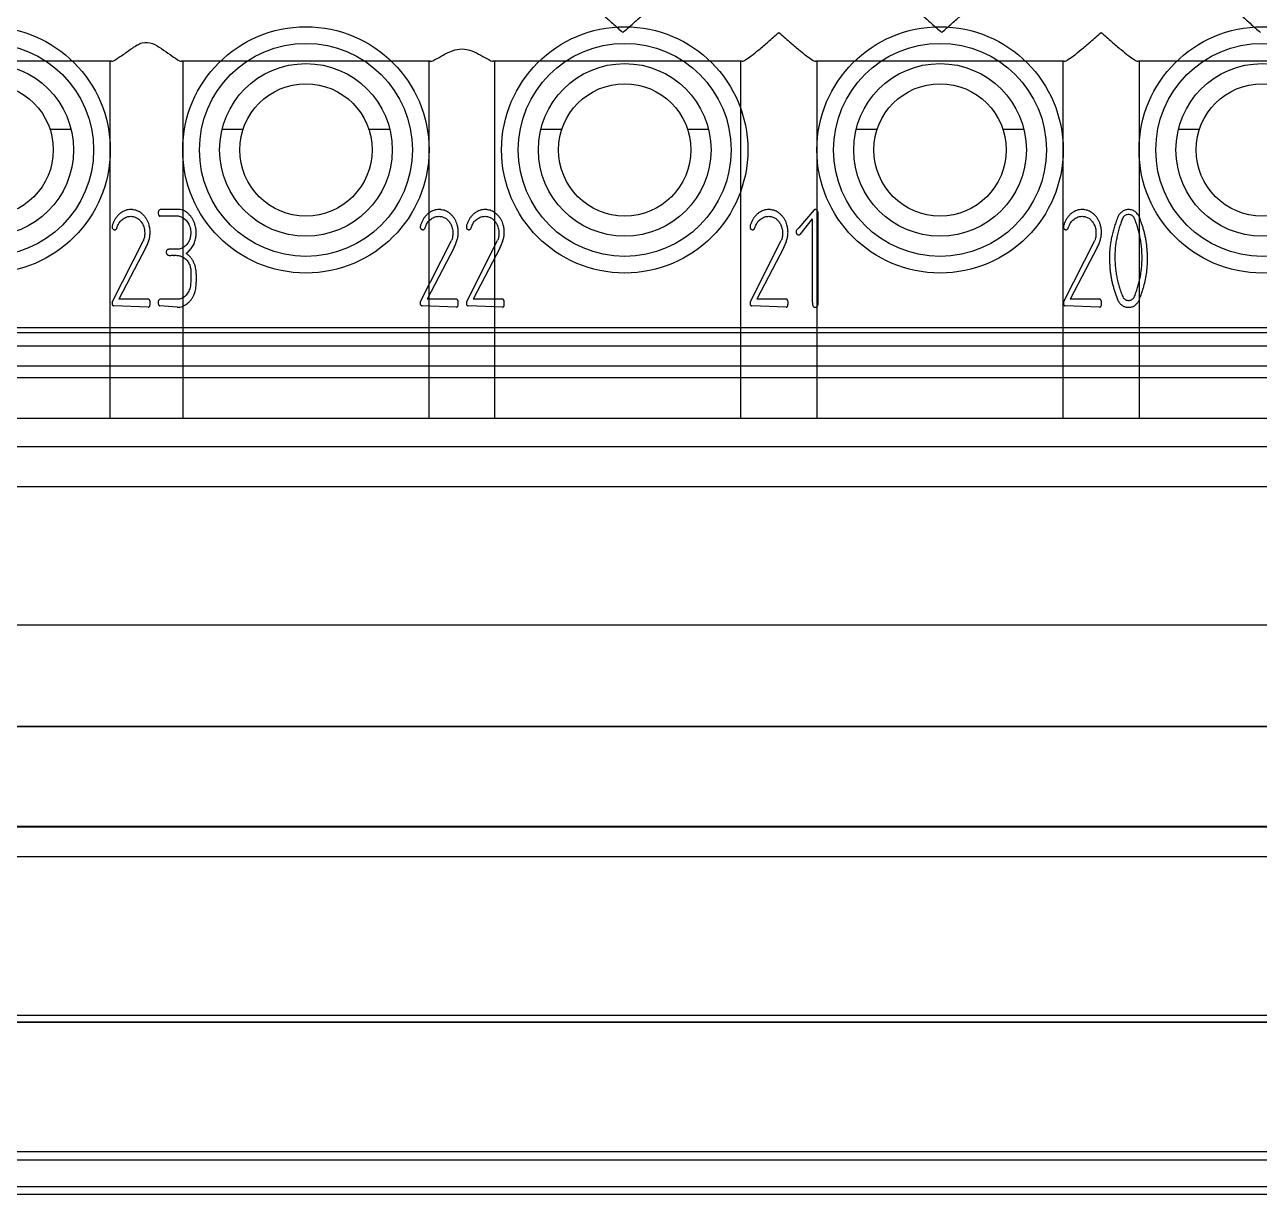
# Model space of a CAD drawing. Header units: millimetres. Extents: x 2423 to 7028, y 909 to 2460.
# Drawn here: x 5339.54 to 5350.27, y 2045.59 to 2055.75 of the extents above; entities that cross this region are included whole.
import ezdxf

# ---------------------------------------------------------------- set-up
doc = ezdxf.new("R2010")
doc.units = ezdxf.units.MM

msp = doc.modelspace()

# ---------------------------------------------------------------- linework, layer by layer
for p, q in [((5340.293, 2055.437), (5338.132, 2055.437)), ((5340.283, 2052.337), (5340.283, 2055.437)), ((5343.064, 2055.437), (5340.902, 2055.437)), ((5340.913, 2055.437), (5340.913, 2052.337)), ((5343.053, 2052.337), (5343.053, 2055.437)), ((5345.773, 2055.437), (5343.611, 2055.437)), ((5343.623, 2055.437), (5343.623, 2052.337)), ((5345.763, 2052.337), (5345.763, 2055.437)), ((5348.573, 2055.437), (5346.413, 2055.437)), ((5346.423, 2055.437), (5346.423, 2052.337)), ((5348.563, 2052.337), (5348.563, 2055.437)), ((5351.373, 2055.437), (5349.213, 2055.437)), ((5349.223, 2055.437), (5349.223, 2052.337)), ((5339.759, 2054.847), (5339.941, 2054.847)), ((5341.255, 2054.847), (5341.437, 2054.847)), ((5342.529, 2054.847), (5342.711, 2054.847)), ((5344.025, 2054.847), (5344.207, 2054.847)), ((5345.299, 2054.847), (5345.481, 2054.847)), ((5346.765, 2054.847), (5346.947, 2054.847)), ((5348.039, 2054.847), (5348.221, 2054.847)), ((5349.565, 2054.847), (5349.747, 2054.847)), ((5340.879, 2054.149), (5340.717, 2054.149)), ((5346.398, 2054.145), (5346.265, 2053.991)), ((5346.428, 2054.134), (5346.431, 2054.122)), ((5346.431, 2054.122), (5346.431, 2053.318)), ((5340.341, 2053.989), (5340.35, 2054.014)), ((5340.877, 2054.09), (5340.715, 2054.09)), ((5340.902, 2054.083), (5340.877, 2054.09)), ((5343.018, 2053.989), (5343.028, 2054.014)), ((5343.418, 2053.989), (5343.428, 2054.014)), ((5345.883, 2053.989), (5345.893, 2054.014)), ((5346.265, 2053.991), (5346.251, 2053.974)), ((5346.383, 2054.067), (5346.276, 2053.931)), ((5346.383, 2054.067), (5346.383, 2053.348)), ((5348.607, 2053.989), (5348.617, 2054.014)), ((5340.299, 2053.343), (5340.571, 2053.879)), ((5340.593, 2053.82), (5340.358, 2053.37)), ((5340.849, 2053.803), (5340.833, 2053.803)), ((5342.977, 2053.343), (5343.248, 2053.879)), ((5343.27, 2053.82), (5343.036, 2053.37)), ((5343.377, 2053.343), (5343.648, 2053.879)), ((5343.671, 2053.82), (5343.436, 2053.37)), ((5345.842, 2053.343), (5346.113, 2053.879)), ((5346.136, 2053.82), (5345.901, 2053.37)), ((5348.566, 2053.343), (5348.837, 2053.879)), ((5348.859, 2053.82), (5348.625, 2053.37)), ((5340.831, 2053.75), (5340.809, 2053.75)), ((5340.982, 2053.62), (5340.982, 2053.601)), ((5340.982, 2053.567), (5340.982, 2053.532)), ((5341.03, 2053.586), (5341.03, 2053.518)), ((5340.617, 2053.37), (5340.358, 2053.37)), ((5340.715, 2053.37), (5340.71, 2053.366)), ((5340.877, 2053.37), (5340.715, 2053.37)), ((5343.294, 2053.37), (5343.036, 2053.37)), ((5343.694, 2053.37), (5343.436, 2053.37)), ((5346.159, 2053.37), (5345.901, 2053.37)), ((5348.883, 2053.37), (5348.625, 2053.37)), ((5349.01, 2053.442), (5349.039, 2053.359)), ((5340.3, 2053.344), (5340.299, 2053.331)), ((5340.613, 2053.299), (5340.315, 2053.311)), ((5340.864, 2053.299), (5340.715, 2053.311)), ((5342.977, 2053.344), (5342.976, 2053.331)), ((5343.29, 2053.299), (5342.992, 2053.311)), ((5343.377, 2053.344), (5343.377, 2053.331)), ((5343.69, 2053.299), (5343.392, 2053.311)), ((5345.842, 2053.344), (5345.842, 2053.331)), ((5346.155, 2053.299), (5345.857, 2053.311)), ((5348.566, 2053.344), (5348.565, 2053.331)), ((5348.879, 2053.299), (5348.581, 2053.311)), ((5365.033, 2053.12), (5332.752, 2053.12)), ((5332.752, 2053.079), (5365.033, 2053.079)), ((5364.961, 2052.962), (5332.825, 2052.962)), ((5365.377, 2052.787), (5332.408, 2052.787)), ((5332.736, 2052.689), (5365.049, 2052.689)), ((5331.787, 2052.337), (5365.998, 2052.337)), ((5365.049, 2052.087), (5332.736, 2052.087)), ((5332.736, 2051.743), (5365.049, 2051.743)), ((5364.942, 2050.537), (5332.843, 2050.537)), ((5374.318, 2049.658), (5323.468, 2049.658)), ((5323.468, 2049.658), (5374.318, 2049.658)), ((5374.743, 2048.787), (5323.043, 2048.787)), ((5323.043, 2048.786), (5374.743, 2048.786)), ((5374.893, 2048.524), (5322.893, 2048.524)), ((5322.893, 2047.15), (5374.893, 2047.15)), ((5322.843, 2047.088), (5374.943, 2047.088)), ((5374.943, 2047.087), (5322.843, 2047.087)), ((5377.893, 2045.96), (5319.893, 2045.96)), ((5319.893, 2045.892), (5377.893, 2045.892)), ((5319.893, 2045.661), (5377.893, 2045.661)), ((5377.893, 2045.592), (5319.893, 2045.592))]:
    msp.add_line(p, q)
for centre, radius in [((5339.213, 2054.667), 1.07), ((5341.983, 2054.667), 1.07), ((5344.753, 2054.667), 1.07), ((5347.493, 2054.667), 1.07), ((5350.293, 2054.667), 1.07), ((5339.213, 2054.667), 0.925), ((5341.983, 2054.667), 0.925), ((5344.753, 2054.667), 0.925), ((5347.493, 2054.667), 0.925), ((5350.293, 2054.667), 0.925), ((5339.213, 2054.667), 0.75), ((5341.983, 2054.667), 0.75), ((5344.753, 2054.667), 0.75), ((5347.493, 2054.667), 0.75), ((5350.293, 2054.667), 0.75), ((5339.213, 2054.667), 0.575), ((5341.983, 2054.667), 0.575), ((5344.753, 2054.667), 0.575), ((5347.493, 2054.667), 0.575), ((5350.293, 2054.667), 0.575)]:
    msp.add_circle(centre, radius)
for points, knots in [([(5344.429, 2055.937), (5344.439, 2055.937), (5344.465, 2055.919), (5344.51, 2055.886), (5344.573, 2055.832), (5344.651, 2055.764), (5344.707, 2055.714), (5344.738, 2055.687)], [0, 0, 0, 0, 0.073316, 0.220615, 0.430985, 0.693963, 1, 1, 1, 1]), ([(5344.738, 2055.687), (5344.768, 2055.714), (5344.824, 2055.764), (5344.902, 2055.832), (5344.965, 2055.886), (5345.01, 2055.919), (5345.036, 2055.937), (5345.046, 2055.937)], [0, 0, 0, 0, 0.305988, 0.568991, 0.779342, 0.926588, 1, 1, 1, 1]), ([(5347.199, 2055.937), (5347.209, 2055.937), (5347.235, 2055.919), (5347.28, 2055.886), (5347.343, 2055.832), (5347.421, 2055.764), (5347.477, 2055.714), (5347.508, 2055.687)], [0, 0, 0, 0, 0.073316, 0.220615, 0.430985, 0.693963, 1, 1, 1, 1]), ([(5347.508, 2055.687), (5347.538, 2055.714), (5347.594, 2055.764), (5347.672, 2055.832), (5347.735, 2055.886), (5347.78, 2055.919), (5347.806, 2055.937), (5347.816, 2055.937)], [0, 0, 0, 0, 0.305988, 0.568991, 0.779342, 0.926588, 1, 1, 1, 1]), ([(5349.969, 2055.937), (5349.979, 2055.937), (5350.005, 2055.919), (5350.05, 2055.886), (5350.113, 2055.832), (5350.191, 2055.764), (5350.247, 2055.714), (5350.278, 2055.687)], [0, 0, 0, 0, 0.073316, 0.220615, 0.430985, 0.693963, 1, 1, 1, 1]), ([(5340.293, 2055.437), (5340.306, 2055.437), (5340.342, 2055.46), (5340.401, 2055.499), (5340.474, 2055.552), (5340.555, 2055.606), (5340.653, 2055.598), (5340.728, 2055.547), (5340.798, 2055.497), (5340.854, 2055.46), (5340.889, 2055.437), (5340.902, 2055.437)], [0, 0, 0, 0, 0.0579, 0.170332, 0.31023, 0.447388, 0.575258, 0.702571, 0.833587, 0.942514, 1, 1, 1, 1]), ([(5345.773, 2055.437), (5345.783, 2055.437), (5345.811, 2055.455), (5345.859, 2055.488), (5345.924, 2055.542), (5346.004, 2055.61), (5346.062, 2055.66), (5346.093, 2055.687)], [0, 0, 0, 0, 0.078486, 0.227894, 0.437701, 0.698117, 1, 1, 1, 1]), ([(5346.093, 2055.687), (5346.124, 2055.66), (5346.181, 2055.61), (5346.261, 2055.542), (5346.326, 2055.488), (5346.374, 2055.455), (5346.402, 2055.437), (5346.413, 2055.437)], [0, 0, 0, 0, 0.301654, 0.562482, 0.772077, 0.921467, 1, 1, 1, 1]), ([(5348.573, 2055.437), (5348.583, 2055.437), (5348.611, 2055.454), (5348.659, 2055.488), (5348.724, 2055.542), (5348.804, 2055.61), (5348.862, 2055.66), (5348.893, 2055.687)], [0, 0, 0, 0, 0.078153, 0.228056, 0.438823, 0.697659, 1, 1, 1, 1]), ([(5348.893, 2055.687), (5348.924, 2055.66), (5348.981, 2055.61), (5349.061, 2055.542), (5349.127, 2055.488), (5349.174, 2055.454), (5349.202, 2055.437), (5349.213, 2055.437)], [0, 0, 0, 0, 0.301962, 0.561222, 0.771836, 0.921759, 1, 1, 1, 1]), ([(5343.064, 2055.437), (5343.078, 2055.437), (5343.116, 2055.458), (5343.177, 2055.491), (5343.253, 2055.532), (5343.34, 2055.55), (5343.426, 2055.53), (5343.5, 2055.49), (5343.56, 2055.458), (5343.597, 2055.437), (5343.611, 2055.437)], [0, 0, 0, 0, 0.072088, 0.206635, 0.358224, 0.504139, 0.648342, 0.79655, 0.928454, 1, 1, 1, 1]), ([(5340.463, 2054.149), (5340.455, 2054.149), (5340.439, 2054.148), (5340.416, 2054.142), (5340.394, 2054.132), (5340.373, 2054.12), (5340.354, 2054.103), (5340.337, 2054.084), (5340.323, 2054.062), (5340.315, 2054.046), (5340.312, 2054.038)], [0, 0, 0, 0, 0.120579, 0.239462, 0.358345, 0.481274, 0.60656, 0.733056, 0.863098, 1, 1, 1, 1]), ([(5340.485, 2054.147), (5340.482, 2054.147), (5340.477, 2054.148), (5340.471, 2054.148), (5340.467, 2054.149), (5340.464, 2054.149), (5340.463, 2054.149)], [0, 0, 0, 0, 0.368674, 0.659377, 0.872344, 1, 1, 1, 1]), ([(5340.617, 2054.027), (5340.614, 2054.035), (5340.608, 2054.05), (5340.596, 2054.071), (5340.581, 2054.09), (5340.564, 2054.108), (5340.546, 2054.123), (5340.526, 2054.134), (5340.506, 2054.143), (5340.492, 2054.145), (5340.485, 2054.147)], [0, 0, 0, 0, 0.131927, 0.260928, 0.389797, 0.520976, 0.649498, 0.769818, 0.885803, 1, 1, 1, 1]), ([(5340.717, 2054.149), (5340.714, 2054.148), (5340.708, 2054.145), (5340.703, 2054.137), (5340.7, 2054.129), (5340.699, 2054.123), (5340.699, 2054.12)], [0, 0, 0, 0, 0.246303, 0.507617, 0.766489, 1, 1, 1, 1]), ([(5340.699, 2054.12), (5340.699, 2054.118), (5340.7, 2054.113), (5340.702, 2054.106), (5340.704, 2054.1), (5340.707, 2054.095), (5340.711, 2054.092), (5340.714, 2054.09), (5340.715, 2054.09)], [0, 0, 0, 0, 0.144199, 0.425787, 0.589596, 0.73308, 0.866155, 1, 1, 1, 1]), ([(5341.019, 2054.018), (5341.016, 2054.027), (5341.01, 2054.044), (5340.998, 2054.069), (5340.982, 2054.091), (5340.964, 2054.111), (5340.944, 2054.128), (5340.923, 2054.14), (5340.902, 2054.147), (5340.887, 2054.148), (5340.879, 2054.149)], [0, 0, 0, 0, 0.136578, 0.270576, 0.403169, 0.536459, 0.664992, 0.78176, 0.892539, 1, 1, 1, 1]), ([(5343.141, 2054.149), (5343.133, 2054.149), (5343.117, 2054.148), (5343.093, 2054.142), (5343.071, 2054.132), (5343.051, 2054.12), (5343.032, 2054.103), (5343.015, 2054.084), (5343, 2054.062), (5342.993, 2054.046), (5342.989, 2054.038)], [0, 0, 0, 0, 0.120579, 0.239462, 0.358345, 0.481274, 0.60656, 0.733056, 0.863098, 1, 1, 1, 1]), ([(5343.162, 2054.147), (5343.16, 2054.147), (5343.155, 2054.148), (5343.149, 2054.148), (5343.144, 2054.149), (5343.142, 2054.149), (5343.141, 2054.149)], [0, 0, 0, 0, 0.368674, 0.659377, 0.872344, 1, 1, 1, 1]), ([(5343.294, 2054.027), (5343.291, 2054.035), (5343.286, 2054.05), (5343.274, 2054.071), (5343.259, 2054.09), (5343.242, 2054.108), (5343.223, 2054.123), (5343.204, 2054.134), (5343.183, 2054.143), (5343.169, 2054.145), (5343.162, 2054.147)], [0, 0, 0, 0, 0.131927, 0.260928, 0.389797, 0.520976, 0.649498, 0.769818, 0.885803, 1, 1, 1, 1]), ([(5343.541, 2054.149), (5343.533, 2054.149), (5343.517, 2054.148), (5343.494, 2054.142), (5343.472, 2054.132), (5343.451, 2054.12), (5343.432, 2054.103), (5343.415, 2054.084), (5343.4, 2054.062), (5343.393, 2054.046), (5343.389, 2054.038)], [0, 0, 0, 0, 0.120579, 0.239462, 0.358345, 0.481274, 0.60656, 0.733056, 0.863098, 1, 1, 1, 1]), ([(5343.563, 2054.147), (5343.56, 2054.147), (5343.555, 2054.148), (5343.549, 2054.148), (5343.544, 2054.149), (5343.542, 2054.149), (5343.541, 2054.149)], [0, 0, 0, 0, 0.368674, 0.659377, 0.872344, 1, 1, 1, 1]), ([(5343.694, 2054.027), (5343.692, 2054.035), (5343.686, 2054.05), (5343.674, 2054.071), (5343.659, 2054.09), (5343.642, 2054.108), (5343.624, 2054.123), (5343.604, 2054.134), (5343.584, 2054.143), (5343.57, 2054.145), (5343.563, 2054.147)], [0, 0, 0, 0, 0.131927, 0.260928, 0.389797, 0.520976, 0.649498, 0.769818, 0.885803, 1, 1, 1, 1]), ([(5346.006, 2054.149), (5345.998, 2054.149), (5345.982, 2054.148), (5345.959, 2054.142), (5345.937, 2054.132), (5345.916, 2054.12), (5345.897, 2054.103), (5345.88, 2054.084), (5345.865, 2054.062), (5345.858, 2054.046), (5345.854, 2054.038)], [0, 0, 0, 0, 0.120579, 0.239462, 0.358345, 0.481274, 0.60656, 0.733056, 0.863098, 1, 1, 1, 1]), ([(5346.028, 2054.147), (5346.025, 2054.147), (5346.02, 2054.148), (5346.014, 2054.148), (5346.009, 2054.149), (5346.007, 2054.149), (5346.006, 2054.149)], [0, 0, 0, 0, 0.368674, 0.659377, 0.872344, 1, 1, 1, 1]), ([(5346.159, 2054.027), (5346.157, 2054.035), (5346.151, 2054.05), (5346.139, 2054.071), (5346.124, 2054.09), (5346.107, 2054.108), (5346.089, 2054.123), (5346.069, 2054.134), (5346.049, 2054.143), (5346.035, 2054.145), (5346.028, 2054.147)], [0, 0, 0, 0, 0.131927, 0.260928, 0.389797, 0.520976, 0.649498, 0.769818, 0.885803, 1, 1, 1, 1]), ([(5346.409, 2054.149), (5346.407, 2054.149), (5346.403, 2054.149), (5346.4, 2054.146), (5346.398, 2054.145)], [0, 0, 0, 0, 0.545324, 1, 1, 1, 1]), ([(5346.428, 2054.134), (5346.427, 2054.137), (5346.425, 2054.141), (5346.421, 2054.145), (5346.415, 2054.148), (5346.411, 2054.149), (5346.409, 2054.149)], [0, 0, 0, 0, 0.27916, 0.520292, 0.750713, 1, 1, 1, 1]), ([(5348.729, 2054.149), (5348.721, 2054.149), (5348.706, 2054.148), (5348.682, 2054.142), (5348.66, 2054.132), (5348.639, 2054.12), (5348.62, 2054.103), (5348.604, 2054.084), (5348.589, 2054.062), (5348.582, 2054.046), (5348.578, 2054.038)], [0, 0, 0, 0, 0.120579, 0.239462, 0.358345, 0.481274, 0.60656, 0.733056, 0.863098, 1, 1, 1, 1]), ([(5348.751, 2054.147), (5348.748, 2054.147), (5348.744, 2054.148), (5348.737, 2054.148), (5348.733, 2054.149), (5348.73, 2054.149), (5348.729, 2054.149)], [0, 0, 0, 0, 0.368674, 0.659377, 0.872344, 1, 1, 1, 1]), ([(5348.883, 2054.027), (5348.88, 2054.035), (5348.874, 2054.05), (5348.862, 2054.071), (5348.848, 2054.09), (5348.831, 2054.108), (5348.812, 2054.123), (5348.792, 2054.134), (5348.772, 2054.143), (5348.758, 2054.145), (5348.751, 2054.147)], [0, 0, 0, 0, 0.131927, 0.260928, 0.389797, 0.520976, 0.649498, 0.769818, 0.885803, 1, 1, 1, 1]), ([(5349.072, 2054.127), (5349.067, 2054.123), (5349.059, 2054.116), (5349.048, 2054.104), (5349.041, 2054.092), (5349.038, 2054.085), (5349.037, 2054.081)], [0, 0, 0, 0, 0.310612, 0.577119, 0.804091, 1, 1, 1, 1]), ([(5349.131, 2054.149), (5349.125, 2054.149), (5349.114, 2054.148), (5349.099, 2054.144), (5349.084, 2054.137), (5349.076, 2054.131), (5349.072, 2054.127)], [0, 0, 0, 0, 0.253437, 0.497176, 0.745023, 1, 1, 1, 1]), ([(5349.13, 2054.106), (5349.126, 2054.105), (5349.117, 2054.105), (5349.104, 2054.1), (5349.093, 2054.092), (5349.087, 2054.085), (5349.084, 2054.081)], [0, 0, 0, 0, 0.248238, 0.486877, 0.733072, 1, 1, 1, 1]), ([(5349.178, 2054.081), (5349.175, 2054.085), (5349.169, 2054.092), (5349.157, 2054.1), (5349.144, 2054.105), (5349.135, 2054.105), (5349.13, 2054.106)], [0, 0, 0, 0, 0.264553, 0.510568, 0.75036, 1, 1, 1, 1]), ([(5349.195, 2054.125), (5349.19, 2054.129), (5349.181, 2054.136), (5349.165, 2054.143), (5349.148, 2054.148), (5349.137, 2054.149), (5349.131, 2054.149)], [0, 0, 0, 0, 0.254312, 0.500724, 0.744861, 1, 1, 1, 1]), ([(5349.223, 2054.089), (5349.219, 2054.096), (5349.211, 2054.109), (5349.2, 2054.12), (5349.195, 2054.125)], [0, 0, 0, 0, 0.495887, 1, 1, 1, 1]), ([(5340.312, 2054.038), (5340.31, 2054.033), (5340.306, 2054.025), (5340.302, 2054.013), (5340.3, 2054.005), (5340.299, 2054), (5340.299, 2053.998)], [0, 0, 0, 0, 0.357566, 0.645467, 0.858871, 1, 1, 1, 1]), ([(5340.299, 2053.998), (5340.299, 2053.996), (5340.299, 2053.991), (5340.301, 2053.987), (5340.302, 2053.985)], [0, 0, 0, 0, 0.500808, 1, 1, 1, 1]), ([(5340.35, 2054.014), (5340.353, 2054.02), (5340.358, 2054.03), (5340.368, 2054.045), (5340.381, 2054.058), (5340.396, 2054.069), (5340.412, 2054.078), (5340.428, 2054.085), (5340.445, 2054.089), (5340.456, 2054.09), (5340.462, 2054.09)], [0, 0, 0, 0, 0.124644, 0.247311, 0.373823, 0.505272, 0.637123, 0.761579, 0.881684, 1, 1, 1, 1]), ([(5340.462, 2054.09), (5340.467, 2054.09), (5340.477, 2054.089), (5340.491, 2054.086), (5340.505, 2054.081), (5340.518, 2054.074), (5340.53, 2054.065), (5340.542, 2054.054), (5340.552, 2054.041), (5340.559, 2054.031), (5340.562, 2054.026)], [0, 0, 0, 0, 0.121565, 0.239695, 0.356257, 0.474118, 0.59457, 0.721216, 0.855947, 1, 1, 1, 1]), ([(5340.562, 2054.026), (5340.565, 2054.02), (5340.571, 2054.008), (5340.578, 2053.988), (5340.581, 2053.966), (5340.582, 2053.951), (5340.582, 2053.943)], [0, 0, 0, 0, 0.2329, 0.475204, 0.728536, 1, 1, 1, 1]), ([(5340.629, 2053.952), (5340.629, 2053.958), (5340.629, 2053.971), (5340.627, 2053.989), (5340.622, 2054.008), (5340.619, 2054.02), (5340.617, 2054.027)], [0, 0, 0, 0, 0.242582, 0.489414, 0.739966, 1, 1, 1, 1]), ([(5340.902, 2054.083), (5340.908, 2054.08), (5340.919, 2054.075), (5340.935, 2054.063), (5340.949, 2054.048), (5340.961, 2054.031), (5340.97, 2054.012), (5340.977, 2053.991), (5340.981, 2053.97), (5340.982, 2053.955), (5340.982, 2053.948)], [0, 0, 0, 0, 0.114797, 0.230312, 0.350078, 0.477438, 0.607575, 0.737386, 0.866933, 1, 1, 1, 1]), ([(5341.03, 2053.946), (5341.029, 2053.952), (5341.029, 2053.964), (5341.027, 2053.981), (5341.024, 2054), (5341.021, 2054.012), (5341.019, 2054.018)], [0, 0, 0, 0, 0.236572, 0.48187, 0.735568, 1, 1, 1, 1]), ([(5342.989, 2054.038), (5342.987, 2054.033), (5342.984, 2054.025), (5342.98, 2054.013), (5342.977, 2054.005), (5342.977, 2054), (5342.976, 2053.998)], [0, 0, 0, 0, 0.357566, 0.645467, 0.858871, 1, 1, 1, 1]), ([(5342.976, 2053.998), (5342.976, 2053.996), (5342.977, 2053.991), (5342.978, 2053.987), (5342.979, 2053.985)], [0, 0, 0, 0, 0.500808, 1, 1, 1, 1]), ([(5343.028, 2054.014), (5343.03, 2054.02), (5343.035, 2054.03), (5343.046, 2054.045), (5343.058, 2054.058), (5343.073, 2054.069), (5343.089, 2054.078), (5343.106, 2054.085), (5343.122, 2054.089), (5343.134, 2054.09), (5343.139, 2054.09)], [0, 0, 0, 0, 0.124644, 0.247311, 0.373823, 0.505272, 0.637123, 0.761579, 0.881684, 1, 1, 1, 1]), ([(5343.139, 2054.09), (5343.144, 2054.09), (5343.154, 2054.089), (5343.169, 2054.086), (5343.183, 2054.081), (5343.196, 2054.074), (5343.208, 2054.065), (5343.219, 2054.054), (5343.23, 2054.041), (5343.236, 2054.031), (5343.239, 2054.026)], [0, 0, 0, 0, 0.121565, 0.239695, 0.356257, 0.474118, 0.59457, 0.721216, 0.855947, 1, 1, 1, 1]), ([(5343.239, 2054.026), (5343.243, 2054.02), (5343.249, 2054.008), (5343.255, 2053.988), (5343.259, 2053.966), (5343.259, 2053.951), (5343.26, 2053.943)], [0, 0, 0, 0, 0.2329, 0.475204, 0.728536, 1, 1, 1, 1]), ([(5343.307, 2053.952), (5343.307, 2053.958), (5343.307, 2053.971), (5343.304, 2053.989), (5343.3, 2054.008), (5343.296, 2054.02), (5343.294, 2054.027)], [0, 0, 0, 0, 0.242582, 0.489414, 0.739966, 1, 1, 1, 1]), ([(5343.389, 2054.038), (5343.387, 2054.033), (5343.384, 2054.025), (5343.38, 2054.013), (5343.377, 2054.005), (5343.377, 2054), (5343.377, 2053.998)], [0, 0, 0, 0, 0.357566, 0.645467, 0.858871, 1, 1, 1, 1]), ([(5343.377, 2053.998), (5343.377, 2053.996), (5343.377, 2053.991), (5343.379, 2053.987), (5343.38, 2053.985)], [0, 0, 0, 0, 0.500808, 1, 1, 1, 1]), ([(5343.428, 2054.014), (5343.431, 2054.02), (5343.435, 2054.03), (5343.446, 2054.045), (5343.458, 2054.058), (5343.473, 2054.069), (5343.489, 2054.078), (5343.506, 2054.085), (5343.523, 2054.089), (5343.534, 2054.09), (5343.54, 2054.09)], [0, 0, 0, 0, 0.124644, 0.247311, 0.373823, 0.505272, 0.637123, 0.761579, 0.881684, 1, 1, 1, 1]), ([(5343.54, 2054.09), (5343.545, 2054.09), (5343.555, 2054.089), (5343.569, 2054.086), (5343.583, 2054.081), (5343.596, 2054.074), (5343.608, 2054.065), (5343.62, 2054.054), (5343.63, 2054.041), (5343.636, 2054.031), (5343.64, 2054.026)], [0, 0, 0, 0, 0.121565, 0.239695, 0.356257, 0.474118, 0.59457, 0.721216, 0.855947, 1, 1, 1, 1]), ([(5343.64, 2054.026), (5343.643, 2054.02), (5343.649, 2054.008), (5343.655, 2053.988), (5343.659, 2053.966), (5343.66, 2053.951), (5343.66, 2053.943)], [0, 0, 0, 0, 0.2329, 0.475204, 0.728536, 1, 1, 1, 1]), ([(5343.707, 2053.952), (5343.707, 2053.958), (5343.707, 2053.971), (5343.704, 2053.989), (5343.7, 2054.008), (5343.696, 2054.02), (5343.694, 2054.027)], [0, 0, 0, 0, 0.242582, 0.489414, 0.739966, 1, 1, 1, 1]), ([(5345.854, 2054.038), (5345.852, 2054.033), (5345.849, 2054.025), (5345.845, 2054.013), (5345.842, 2054.005), (5345.842, 2054), (5345.842, 2053.998)], [0, 0, 0, 0, 0.357566, 0.645467, 0.858871, 1, 1, 1, 1]), ([(5345.842, 2053.998), (5345.842, 2053.996), (5345.842, 2053.991), (5345.844, 2053.987), (5345.845, 2053.985)], [0, 0, 0, 0, 0.500808, 1, 1, 1, 1]), ([(5345.893, 2054.014), (5345.896, 2054.02), (5345.9, 2054.03), (5345.911, 2054.045), (5345.923, 2054.058), (5345.938, 2054.069), (5345.954, 2054.078), (5345.971, 2054.085), (5345.988, 2054.089), (5345.999, 2054.09), (5346.005, 2054.09)], [0, 0, 0, 0, 0.124644, 0.247311, 0.373823, 0.505272, 0.637123, 0.761579, 0.881684, 1, 1, 1, 1]), ([(5346.005, 2054.09), (5346.01, 2054.09), (5346.02, 2054.089), (5346.034, 2054.086), (5346.048, 2054.081), (5346.061, 2054.074), (5346.073, 2054.065), (5346.085, 2054.054), (5346.095, 2054.041), (5346.101, 2054.031), (5346.105, 2054.026)], [0, 0, 0, 0, 0.121565, 0.239695, 0.356257, 0.474118, 0.59457, 0.721216, 0.855947, 1, 1, 1, 1]), ([(5346.105, 2054.026), (5346.108, 2054.02), (5346.114, 2054.008), (5346.12, 2053.988), (5346.124, 2053.966), (5346.125, 2053.951), (5346.125, 2053.943)], [0, 0, 0, 0, 0.2329, 0.475204, 0.728536, 1, 1, 1, 1]), ([(5346.172, 2053.952), (5346.172, 2053.958), (5346.172, 2053.971), (5346.169, 2053.989), (5346.165, 2054.008), (5346.161, 2054.02), (5346.159, 2054.027)], [0, 0, 0, 0, 0.242582, 0.489414, 0.739966, 1, 1, 1, 1]), ([(5348.578, 2054.038), (5348.576, 2054.033), (5348.573, 2054.025), (5348.569, 2054.013), (5348.566, 2054.005), (5348.565, 2054), (5348.565, 2053.998)], [0, 0, 0, 0, 0.357566, 0.645467, 0.858871, 1, 1, 1, 1]), ([(5348.565, 2053.998), (5348.565, 2053.996), (5348.565, 2053.991), (5348.567, 2053.987), (5348.568, 2053.985)], [0, 0, 0, 0, 0.500808, 1, 1, 1, 1]), ([(5348.617, 2054.014), (5348.619, 2054.02), (5348.624, 2054.03), (5348.634, 2054.045), (5348.647, 2054.058), (5348.662, 2054.069), (5348.678, 2054.078), (5348.694, 2054.085), (5348.711, 2054.089), (5348.723, 2054.09), (5348.728, 2054.09)], [0, 0, 0, 0, 0.124644, 0.247311, 0.373823, 0.505272, 0.637123, 0.761579, 0.881684, 1, 1, 1, 1]), ([(5348.728, 2054.09), (5348.733, 2054.09), (5348.743, 2054.089), (5348.758, 2054.086), (5348.772, 2054.081), (5348.785, 2054.074), (5348.797, 2054.065), (5348.808, 2054.054), (5348.819, 2054.041), (5348.825, 2054.031), (5348.828, 2054.026)], [0, 0, 0, 0, 0.121565, 0.239695, 0.356257, 0.474118, 0.59457, 0.721216, 0.855947, 1, 1, 1, 1]), ([(5348.828, 2054.026), (5348.831, 2054.02), (5348.838, 2054.008), (5348.844, 2053.988), (5348.848, 2053.966), (5348.848, 2053.951), (5348.848, 2053.943)], [0, 0, 0, 0, 0.2329, 0.475204, 0.728536, 1, 1, 1, 1]), ([(5348.896, 2053.952), (5348.896, 2053.958), (5348.895, 2053.971), (5348.893, 2053.989), (5348.889, 2054.008), (5348.885, 2054.02), (5348.883, 2054.027)], [0, 0, 0, 0, 0.242582, 0.489414, 0.739966, 1, 1, 1, 1]), ([(5349.037, 2054.081), (5349.031, 2054.066), (5349.02, 2054.037), (5349.005, 2053.993), (5348.993, 2053.949), (5348.983, 2053.905), (5348.975, 2053.861), (5348.969, 2053.817), (5348.966, 2053.773), (5348.966, 2053.743), (5348.965, 2053.729)], [0, 0, 0, 0, 0.130391, 0.259217, 0.385772, 0.510318, 0.634042, 0.75692, 0.878614, 1, 1, 1, 1]), ([(5349.084, 2054.081), (5349.079, 2054.07), (5349.069, 2054.047), (5349.056, 2054.009), (5349.044, 2053.966), (5349.036, 2053.936), (5349.033, 2053.92)], [0, 0, 0, 0, 0.213788, 0.451439, 0.713681, 1, 1, 1, 1]), ([(5349.249, 2053.729), (5349.248, 2053.744), (5349.248, 2053.775), (5349.245, 2053.821), (5349.239, 2053.867), (5349.231, 2053.911), (5349.221, 2053.955), (5349.209, 2053.998), (5349.195, 2054.04), (5349.184, 2054.068), (5349.178, 2054.081)], [0, 0, 0, 0, 0.129394, 0.257045, 0.382752, 0.507841, 0.631138, 0.754333, 0.877057, 1, 1, 1, 1]), ([(5349.252, 2054.008), (5349.249, 2054.016), (5349.243, 2054.032), (5349.236, 2054.054), (5349.229, 2054.073), (5349.225, 2054.084), (5349.223, 2054.089)], [0, 0, 0, 0, 0.313191, 0.585015, 0.812836, 1, 1, 1, 1]), ([(5349.296, 2053.722), (5349.296, 2053.734), (5349.295, 2053.76), (5349.293, 2053.797), (5349.29, 2053.833), (5349.285, 2053.87), (5349.279, 2053.905), (5349.271, 2053.94), (5349.262, 2053.974), (5349.255, 2053.997), (5349.252, 2054.008)], [0, 0, 0, 0, 0.130174, 0.258608, 0.385522, 0.510418, 0.63421, 0.756992, 0.879107, 1, 1, 1, 1]), ([(5340.302, 2053.985), (5340.303, 2053.984), (5340.305, 2053.98), (5340.309, 2053.977), (5340.314, 2053.974), (5340.318, 2053.973), (5340.32, 2053.973)], [0, 0, 0, 0, 0.235775, 0.471951, 0.720621, 1, 1, 1, 1]), ([(5340.32, 2053.973), (5340.323, 2053.973), (5340.327, 2053.973), (5340.333, 2053.977), (5340.338, 2053.982), (5340.34, 2053.986), (5340.341, 2053.989)], [0, 0, 0, 0, 0.247814, 0.476683, 0.720915, 1, 1, 1, 1]), ([(5340.582, 2053.943), (5340.582, 2053.937), (5340.582, 2053.926), (5340.579, 2053.909), (5340.576, 2053.893), (5340.572, 2053.884), (5340.571, 2053.879)], [0, 0, 0, 0, 0.265175, 0.518288, 0.76377, 1, 1, 1, 1]), ([(5340.593, 2053.82), (5340.599, 2053.832), (5340.609, 2053.854), (5340.621, 2053.887), (5340.628, 2053.92), (5340.629, 2053.942), (5340.629, 2053.952)], [0, 0, 0, 0, 0.27579, 0.531625, 0.772114, 1, 1, 1, 1]), ([(5340.982, 2053.948), (5340.982, 2053.941), (5340.982, 2053.928), (5340.979, 2053.91), (5340.974, 2053.892), (5340.968, 2053.876), (5340.959, 2053.86), (5340.948, 2053.846), (5340.936, 2053.833), (5340.926, 2053.825), (5340.921, 2053.822)], [0, 0, 0, 0, 0.134336, 0.263787, 0.387251, 0.508785, 0.628432, 0.748694, 0.872275, 1, 1, 1, 1]), ([(5340.974, 2053.796), (5340.978, 2053.801), (5340.987, 2053.811), (5340.998, 2053.828), (5341.008, 2053.845), (5341.016, 2053.863), (5341.022, 2053.883), (5341.026, 2053.903), (5341.029, 2053.924), (5341.029, 2053.939), (5341.03, 2053.946)], [0, 0, 0, 0, 0.122597, 0.243705, 0.364282, 0.485431, 0.6079, 0.734037, 0.86407, 1, 1, 1, 1]), ([(5342.979, 2053.985), (5342.98, 2053.984), (5342.982, 2053.98), (5342.986, 2053.977), (5342.992, 2053.974), (5342.996, 2053.973), (5342.998, 2053.973)], [0, 0, 0, 0, 0.235775, 0.471951, 0.720621, 1, 1, 1, 1]), ([(5342.998, 2053.973), (5343, 2053.973), (5343.005, 2053.973), (5343.01, 2053.977), (5343.015, 2053.982), (5343.017, 2053.986), (5343.018, 2053.989)], [0, 0, 0, 0, 0.247814, 0.476683, 0.720915, 1, 1, 1, 1]), ([(5343.26, 2053.943), (5343.26, 2053.937), (5343.259, 2053.926), (5343.257, 2053.909), (5343.254, 2053.893), (5343.25, 2053.884), (5343.248, 2053.879)], [0, 0, 0, 0, 0.265175, 0.518288, 0.76377, 1, 1, 1, 1]), ([(5343.27, 2053.82), (5343.276, 2053.832), (5343.287, 2053.854), (5343.298, 2053.887), (5343.306, 2053.92), (5343.306, 2053.942), (5343.307, 2053.952)], [0, 0, 0, 0, 0.27579, 0.531625, 0.772114, 1, 1, 1, 1]), ([(5343.38, 2053.985), (5343.38, 2053.984), (5343.382, 2053.98), (5343.386, 2053.977), (5343.392, 2053.974), (5343.396, 2053.973), (5343.398, 2053.973)], [0, 0, 0, 0, 0.235775, 0.471951, 0.720621, 1, 1, 1, 1]), ([(5343.398, 2053.973), (5343.4, 2053.973), (5343.405, 2053.973), (5343.411, 2053.977), (5343.416, 2053.982), (5343.417, 2053.986), (5343.418, 2053.989)], [0, 0, 0, 0, 0.247814, 0.476683, 0.720915, 1, 1, 1, 1]), ([(5343.66, 2053.943), (5343.66, 2053.937), (5343.66, 2053.926), (5343.657, 2053.909), (5343.654, 2053.893), (5343.65, 2053.884), (5343.648, 2053.879)], [0, 0, 0, 0, 0.265175, 0.518288, 0.76377, 1, 1, 1, 1]), ([(5343.671, 2053.82), (5343.676, 2053.832), (5343.687, 2053.854), (5343.698, 2053.887), (5343.706, 2053.92), (5343.707, 2053.942), (5343.707, 2053.952)], [0, 0, 0, 0, 0.27579, 0.531625, 0.772114, 1, 1, 1, 1]), ([(5345.845, 2053.985), (5345.845, 2053.984), (5345.847, 2053.98), (5345.851, 2053.977), (5345.857, 2053.974), (5345.861, 2053.973), (5345.863, 2053.973)], [0, 0, 0, 0, 0.235775, 0.471951, 0.720621, 1, 1, 1, 1]), ([(5345.863, 2053.973), (5345.865, 2053.973), (5345.87, 2053.973), (5345.876, 2053.977), (5345.881, 2053.982), (5345.882, 2053.986), (5345.883, 2053.989)], [0, 0, 0, 0, 0.247814, 0.476683, 0.720915, 1, 1, 1, 1]), ([(5346.125, 2053.943), (5346.125, 2053.937), (5346.125, 2053.926), (5346.122, 2053.909), (5346.119, 2053.893), (5346.115, 2053.884), (5346.113, 2053.879)], [0, 0, 0, 0, 0.265175, 0.518288, 0.76377, 1, 1, 1, 1]), ([(5346.136, 2053.82), (5346.141, 2053.832), (5346.152, 2053.854), (5346.163, 2053.887), (5346.171, 2053.92), (5346.172, 2053.942), (5346.172, 2053.952)], [0, 0, 0, 0, 0.27579, 0.531625, 0.772114, 1, 1, 1, 1]), ([(5346.251, 2053.974), (5346.248, 2053.971), (5346.243, 2053.965), (5346.242, 2053.958), (5346.242, 2053.954)], [0, 0, 0, 0, 0.551921, 1, 1, 1, 1]), ([(5346.242, 2053.954), (5346.242, 2053.952), (5346.242, 2053.949), (5346.244, 2053.946), (5346.245, 2053.944)], [0, 0, 0, 0, 0.497688, 1, 1, 1, 1]), ([(5346.245, 2053.944), (5346.246, 2053.941), (5346.249, 2053.935), (5346.256, 2053.93), (5346.262, 2053.929), (5346.264, 2053.928), (5346.265, 2053.928)], [0, 0, 0, 0, 0.387727, 0.71051, 0.948473, 1, 1, 1, 1]), ([(5346.265, 2053.928), (5346.267, 2053.928), (5346.271, 2053.928), (5346.274, 2053.93), (5346.276, 2053.931)], [0, 0, 0, 0, 0.504124, 1, 1, 1, 1]), ([(5348.568, 2053.985), (5348.569, 2053.984), (5348.571, 2053.98), (5348.575, 2053.977), (5348.58, 2053.974), (5348.584, 2053.973), (5348.587, 2053.973)], [0, 0, 0, 0, 0.235775, 0.471951, 0.720621, 1, 1, 1, 1]), ([(5348.587, 2053.973), (5348.589, 2053.973), (5348.593, 2053.973), (5348.599, 2053.977), (5348.604, 2053.982), (5348.606, 2053.986), (5348.607, 2053.989)], [0, 0, 0, 0, 0.247814, 0.476683, 0.720915, 1, 1, 1, 1]), ([(5348.848, 2053.943), (5348.848, 2053.937), (5348.848, 2053.926), (5348.846, 2053.909), (5348.842, 2053.893), (5348.839, 2053.884), (5348.837, 2053.879)], [0, 0, 0, 0, 0.265175, 0.518288, 0.76377, 1, 1, 1, 1]), ([(5348.859, 2053.82), (5348.865, 2053.832), (5348.876, 2053.854), (5348.887, 2053.887), (5348.894, 2053.92), (5348.895, 2053.942), (5348.896, 2053.952)], [0, 0, 0, 0, 0.27579, 0.531625, 0.772114, 1, 1, 1, 1]), ([(5349.033, 2053.92), (5349.03, 2053.906), (5349.023, 2053.876), (5349.017, 2053.831), (5349.013, 2053.785), (5349.013, 2053.754), (5349.013, 2053.738)], [0, 0, 0, 0, 0.244244, 0.491079, 0.743378, 1, 1, 1, 1]), ([(5340.782, 2053.802), (5340.78, 2053.801), (5340.776, 2053.798), (5340.772, 2053.793), (5340.77, 2053.786), (5340.769, 2053.78), (5340.769, 2053.778)], [0, 0, 0, 0, 0.232405, 0.458396, 0.713283, 1, 1, 1, 1]), ([(5340.769, 2053.778), (5340.769, 2053.775), (5340.77, 2053.77), (5340.771, 2053.766), (5340.772, 2053.764)], [0, 0, 0, 0, 0.546561, 1, 1, 1, 1]), ([(5340.816, 2053.804), (5340.814, 2053.804), (5340.809, 2053.804), (5340.802, 2053.804), (5340.792, 2053.803), (5340.786, 2053.802), (5340.782, 2053.802)], [0, 0, 0, 0, 0.178918, 0.406785, 0.678614, 1, 1, 1, 1]), ([(5340.833, 2053.803), (5340.829, 2053.804), (5340.824, 2053.804), (5340.818, 2053.804), (5340.816, 2053.804)], [0, 0, 0, 0, 0.600932, 1, 1, 1, 1]), ([(5340.921, 2053.822), (5340.917, 2053.819), (5340.907, 2053.813), (5340.89, 2053.807), (5340.87, 2053.804), (5340.856, 2053.803), (5340.849, 2053.803)], [0, 0, 0, 0, 0.214262, 0.446509, 0.706853, 1, 1, 1, 1]), ([(5340.942, 2053.768), (5340.948, 2053.773), (5340.959, 2053.781), (5340.969, 2053.791), (5340.974, 2053.796)], [0, 0, 0, 0, 0.536968, 1, 1, 1, 1]), ([(5340.772, 2053.764), (5340.774, 2053.762), (5340.776, 2053.757), (5340.785, 2053.753), (5340.796, 2053.75), (5340.804, 2053.75), (5340.809, 2053.75)], [0, 0, 0, 0, 0.187048, 0.400256, 0.664303, 1, 1, 1, 1]), ([(5340.831, 2053.75), (5340.835, 2053.75), (5340.842, 2053.751), (5340.849, 2053.751), (5340.852, 2053.751)], [0, 0, 0, 0, 0.569618, 1, 1, 1, 1]), ([(5340.852, 2053.751), (5340.857, 2053.751), (5340.868, 2053.75), (5340.883, 2053.748), (5340.896, 2053.745), (5340.905, 2053.741), (5340.908, 2053.739)], [0, 0, 0, 0, 0.282348, 0.538725, 0.778606, 1, 1, 1, 1]), ([(5340.908, 2053.739), (5340.914, 2053.736), (5340.924, 2053.729), (5340.939, 2053.718), (5340.951, 2053.705), (5340.961, 2053.691), (5340.97, 2053.675), (5340.976, 2053.658), (5340.981, 2053.64), (5340.982, 2053.627), (5340.982, 2053.62)], [0, 0, 0, 0, 0.128874, 0.251526, 0.3717, 0.49153, 0.611465, 0.734909, 0.864341, 1, 1, 1, 1]), ([(5341.03, 2053.586), (5341.029, 2053.596), (5341.029, 2053.615), (5341.025, 2053.643), (5341.018, 2053.669), (5341.008, 2053.692), (5340.996, 2053.714), (5340.98, 2053.734), (5340.963, 2053.753), (5340.949, 2053.763), (5340.942, 2053.768)], [0, 0, 0, 0, 0.139337, 0.27133, 0.39726, 0.518217, 0.637016, 0.755734, 0.875838, 1, 1, 1, 1]), ([(5348.965, 2053.729), (5348.965, 2053.716), (5348.966, 2053.691), (5348.968, 2053.653), (5348.971, 2053.616), (5348.976, 2053.58), (5348.982, 2053.545), (5348.99, 2053.51), (5348.999, 2053.475), (5349.006, 2053.453), (5349.01, 2053.442)], [0, 0, 0, 0, 0.131029, 0.259691, 0.386206, 0.511336, 0.635362, 0.757757, 0.879488, 1, 1, 1, 1]), ([(5349.013, 2053.738), (5349.013, 2053.723), (5349.013, 2053.691), (5349.017, 2053.645), (5349.022, 2053.599), (5349.03, 2053.554), (5349.04, 2053.51), (5349.053, 2053.467), (5349.067, 2053.424), (5349.079, 2053.396), (5349.084, 2053.382)], [0, 0, 0, 0, 0.129097, 0.256466, 0.381968, 0.506789, 0.630429, 0.753625, 0.876705, 1, 1, 1, 1]), ([(5349.179, 2053.385), (5349.185, 2053.399), (5349.196, 2053.427), (5349.21, 2053.47), (5349.222, 2053.513), (5349.232, 2053.556), (5349.239, 2053.599), (5349.245, 2053.642), (5349.248, 2053.685), (5349.248, 2053.714), (5349.249, 2053.729)], [0, 0, 0, 0, 0.129767, 0.25726, 0.383084, 0.507989, 0.632053, 0.754672, 0.877235, 1, 1, 1, 1]), ([(5349.26, 2053.466), (5349.265, 2053.486), (5349.277, 2053.527), (5349.288, 2053.589), (5349.295, 2053.655), (5349.295, 2053.699), (5349.296, 2053.722)], [0, 0, 0, 0, 0.239983, 0.485284, 0.738632, 1, 1, 1, 1]), ([(5340.982, 2053.601), (5340.982, 2053.599), (5340.982, 2053.594), (5340.982, 2053.586), (5340.982, 2053.577), (5340.982, 2053.57), (5340.982, 2053.567)], [0, 0, 0, 0, 0.194007, 0.419566, 0.69346, 1, 1, 1, 1]), ([(5340.979, 2053.482), (5340.977, 2053.475), (5340.974, 2053.461), (5340.966, 2053.44), (5340.955, 2053.421), (5340.942, 2053.403), (5340.928, 2053.389), (5340.911, 2053.378), (5340.894, 2053.371), (5340.883, 2053.37), (5340.877, 2053.37)], [0, 0, 0, 0, 0.136687, 0.270851, 0.40353, 0.538778, 0.667091, 0.783376, 0.892213, 1, 1, 1, 1]), ([(5340.982, 2053.532), (5340.982, 2053.523), (5340.982, 2053.506), (5340.98, 2053.49), (5340.979, 2053.482)], [0, 0, 0, 0, 0.546177, 1, 1, 1, 1]), ([(5341.014, 2053.418), (5341.016, 2053.424), (5341.022, 2053.437), (5341.026, 2053.461), (5341.029, 2053.488), (5341.029, 2053.508), (5341.03, 2053.518)], [0, 0, 0, 0, 0.193328, 0.423175, 0.690729, 1, 1, 1, 1]), ([(5349.221, 2053.356), (5349.224, 2053.364), (5349.229, 2053.378), (5349.237, 2053.399), (5349.243, 2053.417), (5349.248, 2053.432), (5349.252, 2053.445), (5349.256, 2053.454), (5349.258, 2053.461), (5349.259, 2053.465), (5349.26, 2053.466)], [0, 0, 0, 0, 0.212796, 0.400625, 0.56296, 0.701817, 0.813694, 0.900601, 0.963538, 1, 1, 1, 1]), ([(5340.629, 2053.347), (5340.629, 2053.35), (5340.627, 2053.355), (5340.625, 2053.362), (5340.621, 2053.367), (5340.618, 2053.369), (5340.617, 2053.37)], [0, 0, 0, 0, 0.317369, 0.580773, 0.807678, 1, 1, 1, 1]), ([(5340.71, 2053.366), (5340.708, 2053.364), (5340.705, 2053.361), (5340.701, 2053.355), (5340.699, 2053.348), (5340.699, 2053.342), (5340.699, 2053.339)], [0, 0, 0, 0, 0.227591, 0.459256, 0.714939, 1, 1, 1, 1]), ([(5340.864, 2053.299), (5340.872, 2053.299), (5340.887, 2053.3), (5340.91, 2053.306), (5340.932, 2053.317), (5340.953, 2053.331), (5340.973, 2053.349), (5340.989, 2053.369), (5341.004, 2053.392), (5341.011, 2053.409), (5341.014, 2053.418)], [0, 0, 0, 0, 0.114664, 0.230117, 0.34853, 0.473999, 0.60365, 0.732499, 0.863578, 1, 1, 1, 1]), ([(5343.307, 2053.347), (5343.306, 2053.35), (5343.305, 2053.355), (5343.302, 2053.362), (5343.298, 2053.367), (5343.295, 2053.369), (5343.294, 2053.37)], [0, 0, 0, 0, 0.317369, 0.580773, 0.807678, 1, 1, 1, 1]), ([(5343.707, 2053.347), (5343.706, 2053.35), (5343.705, 2053.355), (5343.702, 2053.362), (5343.699, 2053.367), (5343.696, 2053.369), (5343.694, 2053.37)], [0, 0, 0, 0, 0.317369, 0.580773, 0.807678, 1, 1, 1, 1]), ([(5346.172, 2053.347), (5346.171, 2053.35), (5346.17, 2053.355), (5346.167, 2053.362), (5346.164, 2053.367), (5346.161, 2053.369), (5346.159, 2053.37)], [0, 0, 0, 0, 0.317369, 0.580773, 0.807678, 1, 1, 1, 1]), ([(5346.383, 2053.348), (5346.384, 2053.342), (5346.384, 2053.331), (5346.386, 2053.317), (5346.391, 2053.307), (5346.396, 2053.303), (5346.398, 2053.301)], [0, 0, 0, 0, 0.353853, 0.629664, 0.836093, 1, 1, 1, 1]), ([(5348.896, 2053.347), (5348.895, 2053.35), (5348.894, 2053.355), (5348.891, 2053.362), (5348.887, 2053.367), (5348.884, 2053.369), (5348.883, 2053.37)], [0, 0, 0, 0, 0.317369, 0.580773, 0.807678, 1, 1, 1, 1]), ([(5349.039, 2053.359), (5349.042, 2053.355), (5349.047, 2053.345), (5349.056, 2053.333), (5349.066, 2053.322), (5349.078, 2053.314), (5349.089, 2053.307), (5349.102, 2053.303), (5349.116, 2053.299), (5349.126, 2053.299), (5349.131, 2053.299)], [0, 0, 0, 0, 0.141905, 0.273651, 0.399682, 0.519978, 0.636814, 0.753586, 0.87405, 1, 1, 1, 1]), ([(5349.084, 2053.382), (5349.087, 2053.38), (5349.092, 2053.375), (5349.099, 2053.369), (5349.105, 2053.365), (5349.112, 2053.361), (5349.12, 2053.36), (5349.126, 2053.359), (5349.129, 2053.359)], [0, 0, 0, 0, 0.214731, 0.390105, 0.532103, 0.63789, 0.819409, 1, 1, 1, 1]), ([(5349.129, 2053.359), (5349.134, 2053.359), (5349.143, 2053.36), (5349.157, 2053.365), (5349.169, 2053.373), (5349.176, 2053.381), (5349.179, 2053.385)], [0, 0, 0, 0, 0.246569, 0.487053, 0.732286, 1, 1, 1, 1]), ([(5349.131, 2053.299), (5349.135, 2053.299), (5349.144, 2053.299), (5349.157, 2053.302), (5349.17, 2053.307), (5349.182, 2053.313), (5349.193, 2053.321), (5349.203, 2053.331), (5349.213, 2053.343), (5349.218, 2053.351), (5349.221, 2053.356)], [0, 0, 0, 0, 0.121832, 0.240705, 0.357609, 0.475204, 0.596102, 0.722756, 0.85694, 1, 1, 1, 1]), ([(5340.299, 2053.331), (5340.299, 2053.329), (5340.3, 2053.324), (5340.303, 2053.318), (5340.308, 2053.314), (5340.312, 2053.312), (5340.315, 2053.311)], [0, 0, 0, 0, 0.249068, 0.483247, 0.723549, 1, 1, 1, 1]), ([(5340.613, 2053.299), (5340.614, 2053.299), (5340.618, 2053.3), (5340.622, 2053.304), (5340.626, 2053.31), (5340.628, 2053.314), (5340.628, 2053.317)], [0, 0, 0, 0, 0.203885, 0.429749, 0.684734, 1, 1, 1, 1]), ([(5340.628, 2053.317), (5340.629, 2053.318), (5340.629, 2053.322), (5340.629, 2053.328), (5340.629, 2053.337), (5340.629, 2053.344), (5340.629, 2053.347)], [0, 0, 0, 0, 0.144948, 0.355944, 0.644901, 1, 1, 1, 1]), ([(5340.699, 2053.339), (5340.699, 2053.336), (5340.699, 2053.33), (5340.702, 2053.321), (5340.708, 2053.315), (5340.712, 2053.312), (5340.715, 2053.311)], [0, 0, 0, 0, 0.287593, 0.535878, 0.766121, 1, 1, 1, 1]), ([(5342.976, 2053.331), (5342.977, 2053.329), (5342.977, 2053.324), (5342.981, 2053.318), (5342.986, 2053.314), (5342.99, 2053.312), (5342.992, 2053.311)], [0, 0, 0, 0, 0.249068, 0.483247, 0.723549, 1, 1, 1, 1]), ([(5343.29, 2053.299), (5343.292, 2053.299), (5343.295, 2053.3), (5343.299, 2053.304), (5343.303, 2053.31), (5343.305, 2053.314), (5343.306, 2053.317)], [0, 0, 0, 0, 0.203885, 0.429749, 0.684734, 1, 1, 1, 1]), ([(5343.306, 2053.317), (5343.306, 2053.318), (5343.306, 2053.322), (5343.307, 2053.328), (5343.307, 2053.337), (5343.307, 2053.344), (5343.307, 2053.347)], [0, 0, 0, 0, 0.144948, 0.355944, 0.644901, 1, 1, 1, 1]), ([(5343.377, 2053.331), (5343.377, 2053.329), (5343.377, 2053.324), (5343.381, 2053.318), (5343.386, 2053.314), (5343.39, 2053.312), (5343.392, 2053.311)], [0, 0, 0, 0, 0.249068, 0.483247, 0.723549, 1, 1, 1, 1]), ([(5343.69, 2053.299), (5343.692, 2053.299), (5343.696, 2053.3), (5343.7, 2053.304), (5343.704, 2053.31), (5343.705, 2053.314), (5343.706, 2053.317)], [0, 0, 0, 0, 0.203885, 0.429749, 0.684734, 1, 1, 1, 1]), ([(5343.706, 2053.317), (5343.706, 2053.318), (5343.707, 2053.322), (5343.707, 2053.328), (5343.707, 2053.337), (5343.707, 2053.344), (5343.707, 2053.347)], [0, 0, 0, 0, 0.144948, 0.355944, 0.644901, 1, 1, 1, 1]), ([(5345.842, 2053.331), (5345.842, 2053.329), (5345.842, 2053.324), (5345.846, 2053.318), (5345.851, 2053.314), (5345.855, 2053.312), (5345.857, 2053.311)], [0, 0, 0, 0, 0.249068, 0.483247, 0.723549, 1, 1, 1, 1]), ([(5346.155, 2053.299), (5346.157, 2053.299), (5346.161, 2053.3), (5346.165, 2053.304), (5346.169, 2053.31), (5346.17, 2053.314), (5346.171, 2053.317)], [0, 0, 0, 0, 0.203885, 0.429749, 0.684734, 1, 1, 1, 1]), ([(5346.171, 2053.317), (5346.171, 2053.318), (5346.172, 2053.322), (5346.172, 2053.328), (5346.172, 2053.337), (5346.172, 2053.344), (5346.172, 2053.347)], [0, 0, 0, 0, 0.144948, 0.355944, 0.644901, 1, 1, 1, 1]), ([(5346.398, 2053.301), (5346.4, 2053.301), (5346.402, 2053.299), (5346.405, 2053.299), (5346.406, 2053.299)], [0, 0, 0, 0, 0.556803, 1, 1, 1, 1]), ([(5346.406, 2053.299), (5346.408, 2053.299), (5346.413, 2053.299), (5346.418, 2053.302), (5346.42, 2053.303)], [0, 0, 0, 0, 0.508267, 1, 1, 1, 1]), ([(5346.42, 2053.303), (5346.423, 2053.305), (5346.428, 2053.309), (5346.43, 2053.316), (5346.431, 2053.318)], [0, 0, 0, 0, 0.575373, 1, 1, 1, 1]), ([(5348.565, 2053.331), (5348.565, 2053.329), (5348.566, 2053.324), (5348.569, 2053.318), (5348.574, 2053.314), (5348.579, 2053.312), (5348.581, 2053.311)], [0, 0, 0, 0, 0.249068, 0.483247, 0.723549, 1, 1, 1, 1]), ([(5348.879, 2053.299), (5348.881, 2053.299), (5348.884, 2053.3), (5348.888, 2053.304), (5348.892, 2053.31), (5348.894, 2053.314), (5348.895, 2053.317)], [0, 0, 0, 0, 0.203885, 0.429749, 0.684734, 1, 1, 1, 1]), ([(5348.895, 2053.317), (5348.895, 2053.318), (5348.895, 2053.322), (5348.896, 2053.328), (5348.896, 2053.337), (5348.896, 2053.344), (5348.896, 2053.347)], [0, 0, 0, 0, 0.144948, 0.355944, 0.644901, 1, 1, 1, 1])]:
    msp.add_open_spline(points, degree=3, knots=knots)

doc.saveas('drawing.dxf')
